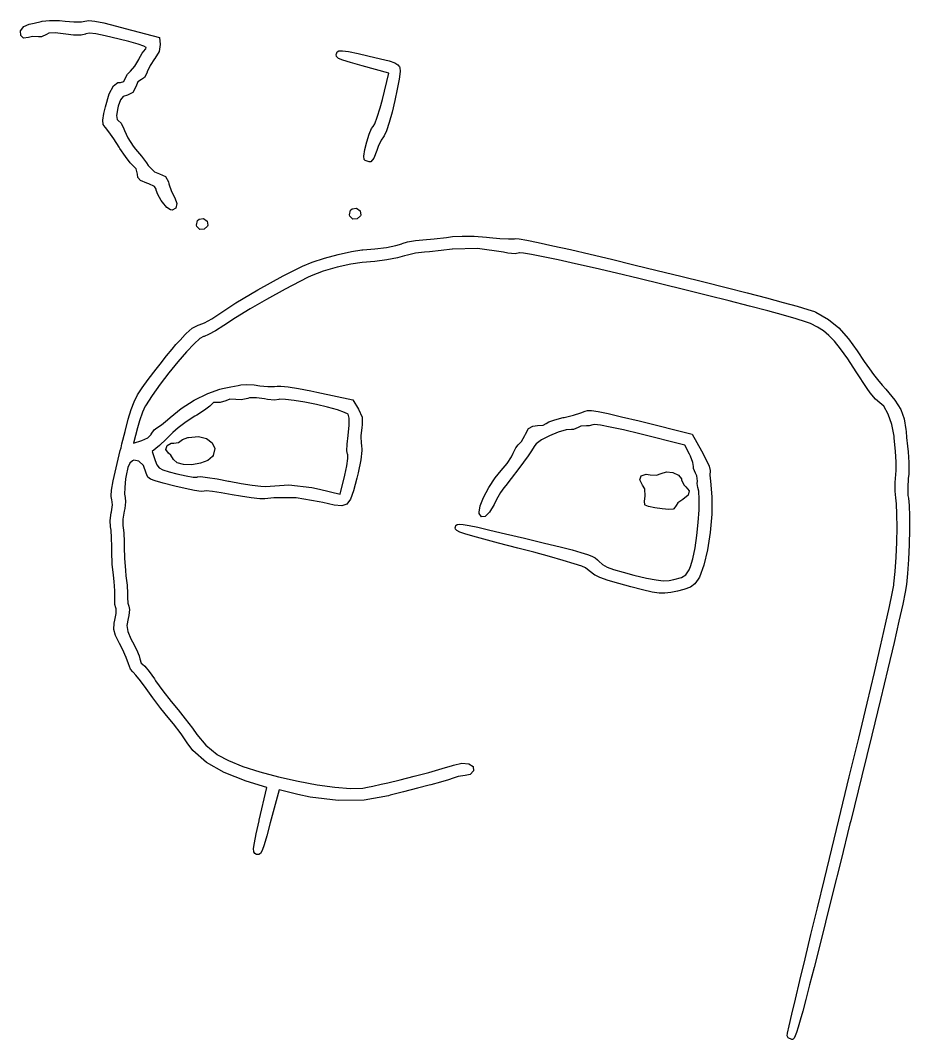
# Model space of a CAD drawing. Header units: millimetres. Extents: x 32.4 to 58, y -18 to -1.3.
# Drawn here: x 45.78 to 52.49, y -8.97 to -1.28 of the extents above; entities that cross this region are included whole.
import ezdxf

# ---------------------------------------------------------------- set-up
doc = ezdxf.new("R2010")
doc.units = ezdxf.units.MM
doc.layers.add('F.Silkscreen', color=41, linetype='CONTINUOUS', true_color=0xf2eda1)

msp = doc.modelspace()

# ---------------------------------------------------------------- linework, layer by layer
at = {"layer": 'F.Silkscreen', "linetype": 'CONTINUOUS'}
for p, q in [((45.844173, -1.308025), (45.881285, -1.299893)), ((45.881285, -1.299893), (45.933656, -1.287614)), ((45.933656, -1.287614), (45.940363, -1.285993)), ((45.940363, -1.285993), (45.997873, -1.279456)), ((45.997873, -1.279456), (46.071124, -1.28062)), ((46.071124, -1.28062), (46.113711, -1.285025)), ((46.113711, -1.285025), (46.180674, -1.290954)), ((46.180674, -1.290954), (46.238861, -1.289761)), ((46.238861, -1.289761), (46.264412, -1.285042)), ((46.264412, -1.285042), (46.29342, -1.281171)), ((46.29342, -1.281171), (46.339387, -1.285489)), ((46.339387, -1.285489), (46.407554, -1.298943)), ((46.407554, -1.298943), (46.503163, -1.322472)), ((45.776801, -1.357974), (45.802493, -1.32597)), ((45.779425, -1.392642), (45.776801, -1.357974)), ((45.802493, -1.32597), (45.844173, -1.308025)), ((45.991145, -1.376906), (45.973157, -1.387082)), ((46.03998, -1.373072), (45.991145, -1.376906)), ((46.119343, -1.382444), (46.03998, -1.373072)), ((46.178882, -1.389782), (46.119343, -1.382444)), ((46.268702, -1.383195), (46.236342, -1.390735)), ((46.271952, -1.381218), (46.268702, -1.383195)), ((46.298146, -1.376728), (46.271952, -1.381218)), ((46.345229, -1.381225), (46.298146, -1.376728)), ((46.418114, -1.395425), (46.345229, -1.381225)), ((46.503163, -1.322472), (46.567731, -1.339613)), ((46.567731, -1.339613), (46.826504, -1.409484)), ((45.801164, -1.412475), (45.779425, -1.392642)), ((45.837501, -1.407652), (45.801164, -1.412475)), ((45.867307, -1.401647), (45.837501, -1.407652)), ((45.914114, -1.403192), (45.867307, -1.401647)), ((45.936902, -1.404021), (45.914114, -1.403192)), ((45.973157, -1.387082), (45.936902, -1.404021)), ((46.236342, -1.390735), (46.178882, -1.389782)), ((46.521712, -1.420044), (46.418114, -1.395425)), ((46.595005, -1.438713), (46.521712, -1.420044)), ((46.666845, -1.458694), (46.595005, -1.438713)), ((46.709499, -1.473624), (46.666845, -1.458694)), ((46.826504, -1.409484), (46.8314, -1.461757)), ((46.671049, -1.572683), (46.697362, -1.526999)), ((46.697362, -1.526999), (46.722258, -1.496144)), ((46.727201, -1.485064), (46.709499, -1.473624)), ((46.722258, -1.496144), (46.724188, -1.49457)), ((46.724188, -1.49457), (46.727201, -1.485064)), ((46.825322, -1.513729), (46.792593, -1.56724)), ((46.8314, -1.461757), (46.825322, -1.513729)), ((48.161228, -1.538175), (48.162688, -1.531059)), ((48.163175, -1.553072), (48.161228, -1.538175)), ((48.162688, -1.531059), (48.168688, -1.51652)), ((48.168688, -1.51652), (48.18191, -1.508743)), ((48.18191, -1.508743), (48.208499, -1.508116)), ((48.208499, -1.508116), (48.254598, -1.515031)), ((48.254598, -1.515031), (48.326348, -1.529878)), ((48.326348, -1.529878), (48.399159, -1.54611)), ((46.63974, -1.624778), (46.670006, -1.574794)), ((46.670006, -1.574794), (46.671049, -1.572683)), ((46.790459, -1.569861), (46.7565, -1.619912)), ((46.792593, -1.56724), (46.790459, -1.569861)), ((48.17777, -1.566228), (48.163175, -1.553072)), ((48.210879, -1.580436), (48.17777, -1.566228)), ((48.268365, -1.59849), (48.210879, -1.580436)), ((48.356102, -1.623187), (48.268365, -1.59849)), ((48.399159, -1.54611), (48.49556, -1.568462)), ((48.49556, -1.568462), (48.561592, -1.58578)), ((48.561592, -1.58578), (48.603489, -1.600336)), ((48.603489, -1.600336), (48.62749, -1.614396)), ((48.62749, -1.614396), (48.639827, -1.630227)), ((46.566254, -1.723941), (46.586343, -1.686184)), ((46.586343, -1.686184), (46.608033, -1.662229)), ((46.608033, -1.662229), (46.63974, -1.624778)), ((46.732747, -1.673322), (46.713706, -1.710293)), ((46.734123, -1.668411), (46.732747, -1.673322)), ((46.7565, -1.619912), (46.734123, -1.668411)), ((48.558544, -1.679101), (48.356102, -1.623187)), ((48.509295, -1.876631), (48.558544, -1.679101)), ((48.643029, -1.66591), (48.635777, -1.723867)), ((48.639827, -1.630227), (48.641643, -1.634288)), ((48.641643, -1.634288), (48.643029, -1.66591)), ((46.47901, -1.774414), (46.512844, -1.7492)), ((46.512844, -1.7492), (46.531702, -1.749514)), ((46.531702, -1.749514), (46.55773, -1.740225)), ((46.55773, -1.740225), (46.566254, -1.723941)), ((46.664686, -1.744172), (46.64819, -1.781028)), ((46.691109, -1.724601), (46.664686, -1.744172)), ((46.713706, -1.710293), (46.691109, -1.724601)), ((48.635777, -1.723867), (48.621894, -1.79971)), ((46.418478, -1.930919), (46.447798, -1.834598)), ((46.447798, -1.834598), (46.47901, -1.774414)), ((46.584618, -1.843144), (46.552301, -1.853944)), ((46.625666, -1.824982), (46.584618, -1.843144)), ((46.64819, -1.781028), (46.625666, -1.824982)), ((48.621894, -1.79971), (48.603385, -1.884995)), ((46.531995, -1.878267), (46.515765, -1.926762)), ((46.552301, -1.853944), (46.531995, -1.878267)), ((48.492796, -1.939158), (48.509295, -1.876631)), ((48.603385, -1.884995), (48.582258, -1.971271)), ((46.398434, -2.033489), (46.40637, -1.982481)), ((46.40637, -1.982481), (46.418478, -1.930919)), ((46.512354, -1.94012), (46.501594, -1.99832)), ((46.501594, -1.99832), (46.50649, -2.027975)), ((46.515765, -1.926762), (46.512354, -1.94012)), ((48.470962, -2.011159), (48.492796, -1.939158)), ((48.582258, -1.971271), (48.56052, -2.050093)), ((46.401784, -2.064579), (46.398434, -2.033489)), ((46.416291, -2.084986), (46.401784, -2.064579)), ((46.50649, -2.027975), (46.515878, -2.03408)), ((46.515878, -2.03408), (46.537114, -2.054611)), ((46.537114, -2.054611), (46.55785, -2.097534)), ((48.439145, -2.080838), (48.452275, -2.060723)), ((48.452275, -2.060723), (48.470962, -2.011159)), ((48.56052, -2.050093), (48.540178, -2.113014)), ((46.418801, -2.087422), (46.416291, -2.084986)), ((46.444838, -2.119722), (46.418801, -2.087422)), ((46.481715, -2.172491), (46.444838, -2.119722)), ((46.55785, -2.097534), (46.56189, -2.109896)), ((46.56189, -2.109896), (46.587363, -2.16639)), ((48.391974, -2.194951), (48.409529, -2.138402)), ((48.409529, -2.138402), (48.426911, -2.096289)), ((48.426911, -2.096289), (48.439145, -2.080838)), ((48.52324, -2.151586), (48.517003, -2.158914)), ((48.540178, -2.113014), (48.52324, -2.151586)), ((46.522301, -2.2356), (46.481715, -2.172491)), ((46.587363, -2.16639), (46.627608, -2.228015)), ((46.627608, -2.228015), (46.646619, -2.251235)), ((48.377531, -2.253877), (48.391974, -2.194951)), ((48.478179, -2.230376), (48.467545, -2.260852)), ((48.499321, -2.183164), (48.478179, -2.230376)), ((48.517003, -2.158914), (48.499321, -2.183164)), ((46.528693, -2.245844), (46.522301, -2.2356)), ((46.56958, -2.30676), (46.528693, -2.245844)), ((46.606328, -2.354579), (46.56958, -2.30676)), ((46.646619, -2.251235), (46.690999, -2.304386)), ((46.690999, -2.304386), (46.72915, -2.355748)), ((48.369486, -2.303119), (48.377531, -2.253877)), ((48.371123, -2.330615), (48.369486, -2.303119)), ((48.467545, -2.260852), (48.44441, -2.3197)), ((46.631652, -2.379702), (46.606328, -2.354579)), ((46.650272, -2.399723), (46.631652, -2.379702)), ((46.72915, -2.355748), (46.740863, -2.373879)), ((46.740863, -2.373879), (46.788332, -2.421748)), ((48.378399, -2.337813), (48.371123, -2.330615)), ((48.410026, -2.348155), (48.378399, -2.337813)), ((48.421549, -2.345867), (48.410026, -2.348155)), ((48.44441, -2.3197), (48.421549, -2.345867)), ((46.660275, -2.441249), (46.650272, -2.399723)), ((46.662304, -2.466562), (46.660275, -2.441249)), ((46.788332, -2.421748), (46.827328, -2.438712)), ((46.827328, -2.438712), (46.871169, -2.458672)), ((46.871169, -2.458672), (46.894002, -2.498432)), ((46.682933, -2.487731), (46.662304, -2.466562)), ((46.731577, -2.507307), (46.682933, -2.487731)), ((46.747589, -2.513004), (46.731577, -2.507307)), ((46.788922, -2.534416), (46.747589, -2.513004)), ((46.801642, -2.554153), (46.788922, -2.534416)), ((46.894002, -2.498432), (46.898045, -2.513489)), ((46.898045, -2.513489), (46.91779, -2.5719)), ((46.801488, -2.560404), (46.801642, -2.554153)), ((46.813631, -2.594737), (46.801488, -2.560404)), ((46.840029, -2.639554), (46.813631, -2.594737)), ((46.91779, -2.5719), (46.941895, -2.619516)), ((46.849591, -2.652688), (46.840029, -2.639554)), ((46.88341, -2.690814), (46.849591, -2.652688)), ((46.909793, -2.709317), (46.88341, -2.690814)), ((46.941895, -2.619516), (46.957158, -2.662296)), ((46.957158, -2.662296), (46.949235, -2.696452)), ((46.922127, -2.7108), (46.909793, -2.709317)), ((46.949235, -2.696452), (46.922127, -2.7108)), ((48.260547, -2.748098), (48.269163, -2.712661)), ((48.262925, -2.757693), (48.260547, -2.748098)), ((48.285908, -2.779196), (48.262925, -2.757693)), ((48.269163, -2.712661), (48.280661, -2.701053)), ((48.280661, -2.701053), (48.314379, -2.697115)), ((48.314379, -2.697115), (48.341043, -2.716764)), ((48.34458, -2.754216), (48.31869, -2.778445)), ((48.341043, -2.716764), (48.346729, -2.748418)), ((48.346729, -2.748418), (48.34458, -2.754216)), ((47.106371, -2.825777), (47.114985, -2.79034)), ((47.108747, -2.835371), (47.106371, -2.825777)), ((47.13173, -2.856873), (47.108747, -2.835371)), ((47.114985, -2.79034), (47.126483, -2.778731)), ((47.126483, -2.778731), (47.160201, -2.774794)), ((47.160201, -2.774794), (47.186864, -2.794444)), ((47.190403, -2.831896), (47.164513, -2.856122)), ((47.186864, -2.794444), (47.192551, -2.826096)), ((47.192551, -2.826096), (47.190403, -2.831896)), ((48.31869, -2.778445), (48.285908, -2.779196)), ((47.164513, -2.856122), (47.13173, -2.856873)), ((48.900474, -2.927926), (48.993523, -2.917778)), ((48.993523, -2.917778), (49.039777, -2.911869)), ((49.039777, -2.911869), (49.111047, -2.907183)), ((49.111047, -2.907183), (49.202084, -2.908306)), ((49.202084, -2.908306), (49.295836, -2.914904)), ((49.295836, -2.914904), (49.317312, -2.917323)), ((49.317312, -2.917323), (49.395746, -2.925328)), ((48.453056, -3.004309), (48.539915, -2.992879)), ((48.539915, -2.992879), (48.611185, -2.979495)), ((48.611185, -2.979495), (48.656653, -2.965788)), ((48.656653, -2.965788), (48.660029, -2.964127)), ((48.660029, -2.964127), (48.698192, -2.952113)), ((48.698192, -2.952113), (48.758923, -2.941398)), ((48.758923, -2.941398), (48.813752, -2.935608)), ((48.813752, -2.935608), (48.900474, -2.927926)), ((49.395746, -2.925328), (49.46249, -2.929198)), ((49.46249, -2.929198), (49.507146, -2.928449)), ((49.507146, -2.928449), (49.516959, -2.92659)), ((49.516959, -2.92659), (49.542457, -2.928236)), ((49.542457, -2.928236), (49.600229, -2.938328)), ((49.600229, -2.938328), (49.686423, -2.95592)), ((49.686423, -2.95592), (49.797185, -2.980068)), ((49.797185, -2.980068), (49.928667, -3.009825)), ((47.978825, -3.103859), (48.073244, -3.073291)), ((48.073244, -3.073291), (48.176722, -3.045391)), ((48.176722, -3.045391), (48.275285, -3.023896)), ((48.275285, -3.023896), (48.354954, -3.012545)), ((48.354954, -3.012545), (48.360818, -3.012142)), ((48.360818, -3.012142), (48.453056, -3.004309)), ((48.623293, -3.072374), (48.544412, -3.086841)), ((48.6765, -3.057456), (48.623293, -3.072374)), ((48.698165, -3.050436), (48.6765, -3.057456)), ((48.759629, -3.037412), (48.698165, -3.050436)), ((48.827826, -3.029095), (48.759629, -3.037412)), ((48.86632, -3.025935), (48.827826, -3.029095)), ((48.952842, -3.017275), (48.86632, -3.025935)), ((49.035184, -3.007434), (48.952842, -3.017275)), ((49.037753, -3.007095), (49.035184, -3.007434)), ((49.227337, -3.000826), (49.037753, -3.007095)), ((49.424809, -3.030039), (49.227337, -3.000826)), ((49.457052, -3.036226), (49.424809, -3.030039)), ((49.511153, -3.040374), (49.457052, -3.036226)), ((49.544851, -3.034522), (49.511153, -3.040374)), ((49.546097, -3.03406), (49.544851, -3.034522)), ((49.574838, -3.035773), (49.546097, -3.03406)), ((49.635282, -3.045816), (49.574838, -3.035773)), ((49.723546, -3.063243), (49.635282, -3.045816)), ((49.83574, -3.087112), (49.723546, -3.063243)), ((49.928667, -3.009825), (50.077015, -3.04425)), ((50.077015, -3.04425), (50.238379, -3.082394)), ((47.761412, -3.208483), (47.907444, -3.133359)), ((47.907444, -3.133359), (47.978825, -3.103859)), ((48.167449, -3.14232), (48.06259, -3.173248)), ((48.270705, -3.11883), (48.167449, -3.14232)), ((48.356357, -3.107181), (48.270705, -3.11883)), ((48.451482, -3.099049), (48.356357, -3.107181)), ((48.544412, -3.086841), (48.451482, -3.099049)), ((49.967974, -3.116478), (49.83574, -3.087112)), ((50.116363, -3.150392), (49.967974, -3.116478)), ((50.27702, -3.187912), (50.116363, -3.150392)), ((50.238379, -3.082394), (50.408907, -3.123315)), ((50.408907, -3.123315), (50.584746, -3.166067)), ((47.569844, -3.313295), (47.761412, -3.208483)), ((47.943354, -3.22077), (47.775214, -3.308594)), ((47.972129, -3.207212), (47.943354, -3.22077)), ((48.06259, -3.173248), (47.972129, -3.207212)), ((50.446055, -3.228094), (50.27702, -3.187912)), ((50.61958, -3.269993), (50.446055, -3.228094)), ((50.584746, -3.166067), (50.762044, -3.209705)), ((50.762044, -3.209705), (50.936951, -3.253286)), ((50.79371, -3.312664), (50.61958, -3.269993)), ((50.936951, -3.253286), (51.105615, -3.295863)), ((51.105615, -3.295863), (51.264184, -3.336492)), ((47.403411, -3.412263), (47.569844, -3.313295)), ((47.775214, -3.308594), (47.633742, -3.385671)), ((50.964556, -3.355162), (50.79371, -3.312664)), ((51.128229, -3.396542), (50.964556, -3.355162)), ((51.264184, -3.336492), (51.408806, -3.37423)), ((51.408806, -3.37423), (51.53563, -3.408129)), ((47.267255, -3.502425), (47.403411, -3.412263)), ((47.511446, -3.456306), (47.400837, -3.524801)), ((47.633742, -3.385671), (47.511446, -3.456306)), ((51.280843, -3.435861), (51.128229, -3.396542)), ((51.418511, -3.472171), (51.280843, -3.435861)), ((51.53563, -3.408129), (51.640804, -3.437245)), ((51.640804, -3.437245), (51.720477, -3.460636)), ((51.720477, -3.460636), (51.770796, -3.477355)), ((47.167271, -3.562179), (47.223201, -3.531391)), ((47.223201, -3.531391), (47.267255, -3.502425)), ((47.400837, -3.524801), (47.312316, -3.583262)), ((51.537343, -3.50453), (51.418511, -3.472171)), ((51.633452, -3.531992), (51.537343, -3.50453)), ((51.702951, -3.553612), (51.633452, -3.531992)), ((51.770796, -3.477355), (51.78265, -3.482356)), ((51.78265, -3.482356), (51.876563, -3.536338)), ((51.876563, -3.536338), (51.955707, -3.600391)), ((47.028763, -3.641963), (47.073603, -3.603462)), ((47.073603, -3.603462), (47.119066, -3.579561)), ((47.119066, -3.579561), (47.126757, -3.5776)), ((47.126757, -3.5776), (47.167271, -3.562179)), ((47.312316, -3.583262), (47.2509, -3.622355)), ((51.741953, -3.568446), (51.702951, -3.553612)), ((51.793205, -3.595162), (51.741953, -3.568446)), ((51.838981, -3.62365), (51.793205, -3.595162)), ((51.955707, -3.600391), (52.029564, -3.683391)), ((46.955428, -3.720867), (46.982254, -3.692314)), ((46.982254, -3.692314), (47.020211, -3.651276)), ((47.020211, -3.651276), (47.028763, -3.641963)), ((47.132726, -3.681275), (47.088145, -3.721834)), ((47.160382, -3.665806), (47.132726, -3.681275)), ((47.163286, -3.665409), (47.160382, -3.665806)), ((47.197813, -3.651589), (47.163286, -3.665409)), ((47.2509, -3.622355), (47.197813, -3.651589)), ((51.880874, -3.65724), (51.838981, -3.62365)), ((51.922773, -3.700394), (51.880874, -3.65724)), ((52.029564, -3.683391), (52.094528, -3.77436)), ((46.881012, -3.811805), (46.9223, -3.760257)), ((46.9223, -3.760257), (46.950053, -3.72684)), ((46.950053, -3.72684), (46.955428, -3.720867)), ((47.088145, -3.721834), (47.031201, -3.782054)), ((51.96856, -3.757572), (51.922773, -3.700394)), ((52.022119, -3.833238), (51.96856, -3.757572)), ((46.832969, -3.873058), (46.881012, -3.811805)), ((47.031201, -3.782054), (46.966458, -3.856507)), ((52.087335, -3.931852), (52.022119, -3.833238)), ((52.094528, -3.77436), (52.147493, -3.853555)), ((46.741394, -3.991131), (46.801873, -3.913024)), ((46.801873, -3.913024), (46.832969, -3.873058)), ((46.966458, -3.856507), (46.898481, -3.939762)), ((52.147493, -3.853555), (52.186378, -3.910293)), ((52.186378, -3.910293), (52.217675, -3.953264)), ((46.695711, -4.053156), (46.741394, -3.991131)), ((46.898481, -3.939762), (46.831831, -4.026391)), ((52.168095, -4.057875), (52.087335, -3.931852)), ((52.217675, -3.953264), (52.247875, -3.991154)), ((52.247875, -3.991154), (52.283467, -4.032654)), ((46.661326, -4.106546), (46.695711, -4.053156)), ((46.831831, -4.026391), (46.771074, -4.110965)), ((47.190906, -4.094432), (47.283308, -4.062068)), ((47.283308, -4.062068), (47.301831, -4.058044)), ((47.301831, -4.058044), (47.366095, -4.045791)), ((47.366095, -4.045791), (47.420145, -4.034886)), ((47.420145, -4.034886), (47.440924, -4.030332)), ((47.440924, -4.030332), (47.480396, -4.027938)), ((47.480396, -4.027938), (47.540589, -4.031508)), ((47.540589, -4.031508), (47.583583, -4.036735)), ((47.583583, -4.036735), (47.645922, -4.043243)), ((47.645922, -4.043243), (47.695475, -4.043597)), ((47.695475, -4.043597), (47.714824, -4.040061)), ((47.714824, -4.040061), (47.741788, -4.039516)), ((47.741788, -4.039516), (47.798009, -4.04614)), ((47.798009, -4.04614), (47.876345, -4.05884)), ((47.876345, -4.05884), (47.969654, -4.076525)), ((47.969654, -4.076525), (48.014696, -4.085833)), ((52.191085, -4.090951), (52.168095, -4.057875)), ((52.283467, -4.032654), (52.309807, -4.062558)), ((52.309807, -4.062558), (52.378248, -4.145689)), ((46.634744, -4.158749), (46.661326, -4.106546)), ((46.771074, -4.110965), (46.720771, -4.188055)), ((46.989859, -4.208902), (47.088871, -4.145714)), ((47.088871, -4.145714), (47.190906, -4.094432)), ((47.326965, -4.150099), (47.285415, -4.164427)), ((47.356799, -4.138952), (47.326965, -4.150099)), ((47.404004, -4.139843), (47.356799, -4.138952)), ((47.442358, -4.142987), (47.404004, -4.139843)), ((47.493508, -4.133308), (47.442358, -4.142987)), ((47.506833, -4.129472), (47.493508, -4.133308)), ((47.558561, -4.127293), (47.506833, -4.129472)), ((47.618746, -4.136294), (47.558561, -4.127293)), ((47.643115, -4.141511), (47.618746, -4.136294)), ((47.695108, -4.146859), (47.643115, -4.141511)), ((47.727383, -4.141974), (47.695108, -4.146859)), ((47.735829, -4.13957), (47.727383, -4.141974)), ((47.777799, -4.140187), (47.735829, -4.13957)), ((47.843444, -4.148343), (47.777799, -4.140187)), ((47.924123, -4.162202), (47.843444, -4.148343)), ((48.014696, -4.085833), (48.287721, -4.143718)), ((48.287721, -4.143718), (48.329399, -4.213081)), ((52.231802, -4.138789), (52.191085, -4.090951)), ((52.265911, -4.166993), (52.231802, -4.138789)), ((52.378248, -4.145689), (52.422824, -4.216634)), ((46.591003, -4.28938), (46.612468, -4.21721)), ((46.612468, -4.21721), (46.634744, -4.158749)), ((46.719128, -4.190761), (46.698171, -4.236178)), ((46.720771, -4.188055), (46.719128, -4.190761)), ((46.906529, -4.276985), (46.989859, -4.208902)), ((47.166752, -4.220849), (47.109423, -4.258214)), ((47.208032, -4.190412), (47.166752, -4.220849)), ((47.225136, -4.17279), (47.208032, -4.190412)), ((47.233449, -4.164155), (47.225136, -4.17279)), ((47.263649, -4.163163), (47.233449, -4.164155)), ((47.285415, -4.164427), (47.263649, -4.163163)), ((48.011192, -4.179934), (47.924123, -4.162202)), ((48.096008, -4.199704), (48.011192, -4.179934)), ((48.169925, -4.219679), (48.096008, -4.199704)), ((48.224302, -4.238026), (48.169925, -4.219679)), ((48.329399, -4.213081), (48.356688, -4.273632)), ((50.007917, -4.242291), (50.040169, -4.228478)), ((50.040169, -4.228478), (50.040862, -4.227988)), ((50.040862, -4.227988), (50.057428, -4.223027)), ((50.057428, -4.223027), (50.088971, -4.224029)), ((50.088971, -4.224029), (50.139642, -4.231766)), ((52.294072, -4.192417), (52.265911, -4.166993)), ((52.327723, -4.250686), (52.294072, -4.192417)), ((52.422824, -4.216634), (52.448845, -4.286485)), ((46.566855, -4.382703), (46.591003, -4.28938)), ((46.675363, -4.301738), (46.660358, -4.355111)), ((46.698171, -4.236178), (46.675363, -4.301738)), ((46.84238, -4.331737), (46.888457, -4.29367)), ((46.888457, -4.29367), (46.906529, -4.276985)), ((47.094931, -4.267102), (47.027603, -4.310788)), ((47.109423, -4.258214), (47.094931, -4.267102)), ((48.250493, -4.252912), (48.224302, -4.238026)), ((48.258001, -4.281209), (48.250493, -4.252912)), ((48.258752, -4.337431), (48.258001, -4.281209)), ((48.356688, -4.273632), (48.358232, -4.331001)), ((49.765195, -4.309485), (49.811253, -4.293973)), ((49.811253, -4.293973), (49.874907, -4.277805)), ((49.874907, -4.277805), (49.882232, -4.276196)), ((49.882232, -4.276196), (49.95134, -4.259392)), ((49.95134, -4.259392), (50.007917, -4.242291)), ((50.139642, -4.231766), (50.213588, -4.247016)), ((50.213588, -4.247016), (50.314959, -4.270546)), ((50.314959, -4.270546), (50.447904, -4.303129)), ((50.447904, -4.303129), (50.457836, -4.305604)), ((50.457836, -4.305604), (50.848041, -4.402893)), ((52.355041, -4.328917), (52.327723, -4.250686)), ((52.448845, -4.286485), (52.461619, -4.366334)), ((46.543623, -4.476097), (46.566855, -4.382703)), ((46.660358, -4.355111), (46.631855, -4.469432)), ((46.764011, -4.402244), (46.7859, -4.369826)), ((46.7859, -4.369826), (46.807271, -4.354949)), ((46.807271, -4.354949), (46.84238, -4.331737)), ((46.967494, -4.354776), (46.926657, -4.390194)), ((47.027603, -4.310788), (46.967494, -4.354776)), ((48.251548, -4.40935), (48.258752, -4.337431)), ((48.35391, -4.351771), (48.346006, -4.415248)), ((48.358232, -4.331001), (48.35391, -4.351771)), ((49.589237, -4.403759), (49.61363, -4.359611)), ((49.61363, -4.359611), (49.644513, -4.341321)), ((49.644513, -4.341321), (49.679646, -4.338218)), ((49.679646, -4.338218), (49.723045, -4.333461)), ((49.723045, -4.333461), (49.745678, -4.322618)), ((49.745678, -4.322618), (49.746269, -4.321187)), ((49.746269, -4.321187), (49.765195, -4.309485)), ((49.896448, -4.3706), (49.837657, -4.388192)), ((49.936165, -4.367878), (49.896448, -4.3706)), ((49.953011, -4.367617), (49.936165, -4.367878)), ((49.988605, -4.352102), (49.953011, -4.367617)), ((50.008555, -4.342148), (49.988605, -4.352102)), ((50.050851, -4.338769), (50.008555, -4.342148)), ((50.069914, -4.340799), (50.050851, -4.338769)), ((50.099488, -4.331663), (50.069914, -4.340799)), ((50.110734, -4.329848), (50.099488, -4.331663)), ((50.155433, -4.334897), (50.110734, -4.329848)), ((50.230019, -4.348893), (50.155433, -4.334897)), ((50.330817, -4.371119), (50.230019, -4.348893)), ((50.454153, -4.400856), (50.330817, -4.371119)), ((52.371915, -4.41739), (52.355041, -4.328917)), ((52.461619, -4.366334), (52.462905, -4.382375)), ((52.462905, -4.382375), (52.467105, -4.428958)), ((46.631855, -4.469432), (46.694181, -4.450885)), ((46.694181, -4.450885), (46.738315, -4.430372)), ((46.738315, -4.430372), (46.763104, -4.404977)), ((46.763104, -4.404977), (46.764011, -4.402244)), ((46.876559, -4.441312), (46.825821, -4.487841)), ((46.92412, -4.392897), (46.876559, -4.441312)), ((46.926657, -4.390194), (46.92412, -4.392897)), ((46.969428, -4.466544), (46.981089, -4.457316)), ((46.981089, -4.457316), (47.000211, -4.442259)), ((47.000211, -4.442259), (47.04125, -4.427669)), ((47.04125, -4.427669), (47.045489, -4.426626)), ((47.045489, -4.426626), (47.120293, -4.420157)), ((47.120293, -4.420157), (47.182222, -4.435247)), ((47.182222, -4.435247), (47.225394, -4.467227)), ((48.243828, -4.478049), (48.251135, -4.412184)), ((48.251135, -4.412184), (48.251548, -4.40935)), ((48.346006, -4.415248), (48.349999, -4.475847)), ((49.535352, -4.484344), (49.559562, -4.457672)), ((49.559562, -4.457672), (49.58539, -4.412341)), ((49.58539, -4.412341), (49.589237, -4.403759)), ((49.712029, -4.446579), (49.669776, -4.47666)), ((49.772086, -4.415305), (49.712029, -4.446579)), ((49.837657, -4.388192), (49.772086, -4.415305)), ((50.793111, -4.485368), (50.454153, -4.400856)), ((50.848041, -4.402893), (50.9191, -4.529008)), ((52.37351, -4.431527), (52.371915, -4.41739)), ((52.383925, -4.534008), (52.37351, -4.431527)), ((52.467105, -4.428958), (52.474009, -4.494313)), ((46.499549, -4.657007), (46.530945, -4.527076)), ((46.530945, -4.527076), (46.536525, -4.504629)), ((46.536525, -4.504629), (46.543623, -4.476097)), ((46.825821, -4.487841), (46.772643, -4.533197)), ((46.772643, -4.533197), (46.794872, -4.600257)), ((46.875907, -4.517206), (46.885031, -4.487736)), ((46.895066, -4.545916), (46.875907, -4.517206)), ((46.885031, -4.487736), (46.915869, -4.470101)), ((46.915869, -4.470101), (46.935003, -4.469374)), ((46.935003, -4.469374), (46.969428, -4.466544)), ((47.225394, -4.467227), (47.243924, -4.511424)), ((47.243924, -4.511424), (47.231921, -4.563168)), ((48.242326, -4.528667), (48.243828, -4.478049)), ((48.246967, -4.553281), (48.242326, -4.528667)), ((48.354288, -4.526863), (48.346103, -4.596998)), ((48.349999, -4.475847), (48.350861, -4.47971)), ((48.350861, -4.47971), (48.354288, -4.526863)), ((49.497513, -4.54606), (49.516304, -4.504561)), ((49.516304, -4.504561), (49.535352, -4.484344)), ((49.630422, -4.53474), (49.609567, -4.565342)), ((49.659939, -4.488228), (49.630422, -4.53474)), ((49.669776, -4.47666), (49.659939, -4.488228)), ((50.828405, -4.553848), (50.793111, -4.485368)), ((50.9191, -4.529008), (50.952258, -4.591987)), ((52.388917, -4.611903), (52.383925, -4.534008)), ((52.474009, -4.494313), (52.478638, -4.534719)), ((52.478638, -4.534719), (52.48379, -4.616751)), ((46.62351, -4.603038), (46.602951, -4.620429)), ((46.632255, -4.599762), (46.62351, -4.603038)), ((46.671933, -4.605585), (46.632255, -4.599762)), ((46.706123, -4.640203), (46.671933, -4.605585)), ((46.794872, -4.600257), (46.807512, -4.634198)), ((46.911545, -4.560188), (46.895066, -4.545916)), ((46.933559, -4.593923), (46.911545, -4.560188)), ((46.933674, -4.594288), (46.933559, -4.593923)), ((46.959565, -4.619984), (46.933674, -4.594288)), ((47.191526, -4.601598), (47.135986, -4.622673)), ((47.227341, -4.570954), (47.191526, -4.601598)), ((47.231921, -4.563168), (47.227341, -4.570954)), ((48.240669, -4.642636), (48.248753, -4.587514)), ((48.248481, -4.556225), (48.246967, -4.553281)), ((48.248753, -4.587514), (48.248481, -4.556225)), ((48.346103, -4.596998), (48.325608, -4.695229)), ((49.451683, -4.623444), (49.484964, -4.573792)), ((49.484964, -4.573792), (49.497513, -4.54606)), ((49.609567, -4.565342), (49.539733, -4.661471)), ((50.835672, -4.568709), (50.828405, -4.553848)), ((50.853591, -4.615324), (50.835672, -4.568709)), ((50.857945, -4.645412), (50.853591, -4.615324)), ((50.952258, -4.591987), (50.97547, -4.644112)), ((52.38891, -4.676189), (52.388917, -4.611903)), ((46.477828, -4.754929), (46.499549, -4.657007)), ((46.587991, -4.654917), (46.575262, -4.715312)), ((46.602951, -4.620429), (46.587991, -4.654917)), ((46.727263, -4.696774), (46.706123, -4.640203)), ((46.807512, -4.634198), (46.823661, -4.656522)), ((46.823661, -4.656522), (46.852002, -4.67264)), ((46.852002, -4.67264), (46.901215, -4.68797)), ((46.901215, -4.68797), (46.959123, -4.702727)), ((47.00915, -4.632714), (46.959565, -4.619984)), ((47.071575, -4.633327), (47.00915, -4.632714)), ((47.135986, -4.622673), (47.071575, -4.633327)), ((48.22554, -4.711871), (48.240669, -4.642636)), ((49.361268, -4.73278), (49.407513, -4.676368)), ((49.407513, -4.676368), (49.451683, -4.623444)), ((49.539733, -4.661471), (49.482565, -4.738049)), ((50.613466, -4.700238), (50.653693, -4.687522)), ((50.653693, -4.687522), (50.702236, -4.69267)), ((50.702236, -4.69267), (50.745013, -4.711463)), ((50.85821, -4.662239), (50.857945, -4.645412)), ((50.873731, -4.69781), (50.85821, -4.662239)), ((50.97547, -4.644112), (50.98453, -4.67573)), ((50.984296, -4.678651), (50.982721, -4.71316)), ((50.98453, -4.67573), (50.984296, -4.678651)), ((52.384332, -4.737849), (52.38891, -4.676189)), ((52.48379, -4.616751), (52.482605, -4.704022)), ((46.465158, -4.824183), (46.477828, -4.754929)), ((46.571512, -4.738879), (46.564085, -4.804274)), ((46.575262, -4.715312), (46.571512, -4.738879)), ((46.730215, -4.709969), (46.727263, -4.696774)), ((46.738983, -4.72715), (46.730215, -4.709969)), ((46.758235, -4.741311), (46.738983, -4.72715)), ((46.794426, -4.755382), (46.758235, -4.741311)), ((46.85401, -4.772298), (46.794426, -4.755382)), ((46.959123, -4.702727), (47.027735, -4.717855)), ((47.027735, -4.717855), (47.08199, -4.726139)), ((47.08199, -4.726139), (47.112192, -4.726194)), ((47.112192, -4.726194), (47.114716, -4.724901)), ((47.114716, -4.724901), (47.137206, -4.723385)), ((47.137206, -4.723385), (47.188617, -4.728921)), ((47.188617, -4.728921), (47.261429, -4.740464)), ((47.261429, -4.740464), (47.348123, -4.756974)), ((47.348123, -4.756974), (47.352845, -4.757944)), ((47.352845, -4.757944), (47.444469, -4.775387)), ((48.189686, -4.855668), (48.22554, -4.711871)), ((48.315991, -4.734808), (48.291357, -4.830215)), ((48.325608, -4.695229), (48.315991, -4.734808)), ((49.312677, -4.80582), (49.361268, -4.73278)), ((49.482565, -4.738049), (49.441366, -4.790699)), ((50.452977, -4.747138), (50.464213, -4.717384)), ((50.473201, -4.786434), (50.452977, -4.747138)), ((50.464213, -4.717384), (50.501068, -4.704954)), ((50.501068, -4.704954), (50.531474, -4.708646)), ((50.531474, -4.708646), (50.579802, -4.711311)), ((50.579802, -4.711311), (50.613466, -4.700238)), ((50.745013, -4.711463), (50.767935, -4.739677)), ((50.767935, -4.739677), (50.768917, -4.746835)), ((50.768917, -4.746835), (50.78424, -4.786028)), ((50.883805, -4.717621), (50.873731, -4.69781)), ((50.887549, -4.758107), (50.883805, -4.717621)), ((50.885118, -4.774729), (50.887549, -4.758107)), ((50.982721, -4.71316), (50.987003, -4.758459)), ((50.987003, -4.758459), (50.997205, -4.875818)), ((52.380845, -4.833187), (52.381926, -4.767588)), ((52.381926, -4.767588), (52.384332, -4.737849)), ((52.479982, -4.737011), (52.475736, -4.804323)), ((52.482605, -4.704022), (52.479982, -4.737011)), ((46.460914, -4.868109), (46.465158, -4.824183)), ((46.564085, -4.804274), (46.56278, -4.856293)), ((46.943436, -4.794986), (46.85401, -4.772298)), ((47.020009, -4.812939), (46.943436, -4.794986)), ((47.091317, -4.82721), (47.020009, -4.812939)), ((47.142048, -4.834552), (47.091317, -4.82721)), ((47.164463, -4.833611), (47.142048, -4.834552)), ((47.179959, -4.831479), (47.164463, -4.833611)), ((47.225916, -4.835091), (47.179959, -4.831479)), ((47.293803, -4.844788), (47.225916, -4.835091)), ((47.375507, -4.859574), (47.293803, -4.844788)), ((47.444469, -4.775387), (47.526952, -4.788469)), ((47.526952, -4.788469), (47.591138, -4.795906)), ((47.591138, -4.795906), (47.627421, -4.796484)), ((47.627421, -4.796484), (47.802606, -4.784441)), ((47.802606, -4.784441), (47.978149, -4.804295)), ((47.978149, -4.804295), (48.034641, -4.817011)), ((48.034641, -4.817011), (48.189686, -4.855668)), ((48.291357, -4.830215), (48.268961, -4.89389)), ((49.272709, -4.87965), (49.312677, -4.80582)), ((49.402254, -4.842456), (49.371471, -4.896355)), ((49.426419, -4.808189), (49.402254, -4.842456)), ((49.441366, -4.790699), (49.426419, -4.808189)), ((50.490771, -4.815464), (50.473201, -4.786434)), ((50.493827, -4.871507), (50.490771, -4.815464)), ((50.78424, -4.786028), (50.801626, -4.801275)), ((50.801626, -4.801275), (50.826191, -4.829106)), ((50.826191, -4.829106), (50.817099, -4.862483)), ((50.890009, -4.80604), (50.885118, -4.774729)), ((50.897692, -4.831891), (50.890009, -4.80604)), ((50.902159, -4.892018), (50.897692, -4.831891)), ((52.385418, -4.882375), (52.380845, -4.833187)), ((52.475736, -4.804323), (52.477176, -4.86442)), ((46.464473, -4.890047), (46.460914, -4.868109)), ((46.466825, -4.895078), (46.464473, -4.890047)), ((46.471266, -4.93559), (46.466825, -4.895078)), ((46.56278, -4.856293), (46.567164, -4.881569)), ((46.571497, -4.912813), (46.56576, -4.963517)), ((46.567164, -4.881569), (46.571497, -4.912813)), ((47.438002, -4.871114), (47.375507, -4.859574)), ((47.519258, -4.883627), (47.438002, -4.871114)), ((47.584312, -4.890765), (47.519258, -4.883627)), ((47.62303, -4.891233), (47.584312, -4.890765)), ((47.68896, -4.883322), (47.62303, -4.891233)), ((47.858057, -4.882696), (47.68896, -4.883322)), ((48.031364, -4.912365), (47.858057, -4.882696)), ((48.060233, -4.919552), (48.031364, -4.912365)), ((48.144436, -4.938666), (48.060233, -4.919552)), ((48.268961, -4.89389), (48.241724, -4.930249)), ((49.246565, -4.944542), (49.272709, -4.87965)), ((49.371471, -4.896355), (49.352451, -4.934004)), ((50.488218, -4.908243), (50.493827, -4.871507)), ((50.491495, -4.937098), (50.488218, -4.908243)), ((50.741209, -4.920565), (50.726344, -4.941802)), ((50.77654, -4.894769), (50.741209, -4.920565)), ((50.817099, -4.862483), (50.77654, -4.894769)), ((50.900808, -4.973643), (50.902159, -4.892018)), ((50.997205, -4.875818), (50.996067, -5.00756)), ((52.391043, -4.928019), (52.385418, -4.882375)), ((52.477176, -4.86442), (52.480246, -4.886783)), ((52.480246, -4.886783), (52.4865, -4.939868)), ((46.454691, -5.054607), (46.462172, -4.996231)), ((46.462172, -4.996231), (46.464015, -4.988312)), ((46.464015, -4.988312), (46.471266, -4.93559)), ((46.56133, -4.983721), (46.551342, -5.043608)), ((46.56576, -4.963517), (46.56133, -4.983721)), ((48.202575, -4.943702), (48.144436, -4.938666)), ((48.241724, -4.930249), (48.202575, -4.943702)), ((49.239447, -4.990769), (49.246565, -4.944542)), ((49.241112, -5.000595), (49.239447, -4.990769)), ((49.318119, -4.991537), (49.284904, -5.02343)), ((49.352451, -4.934004), (49.318119, -4.991537)), ((50.492388, -4.93819), (50.491495, -4.937098)), ((50.517778, -4.9485), (50.492388, -4.93819)), ((50.565294, -4.958887), (50.517778, -4.9485)), ((50.621367, -4.967275), (50.565294, -4.958887)), ((50.672439, -4.97159), (50.621367, -4.967275)), ((50.704948, -4.969756), (50.672439, -4.97159)), ((50.710522, -4.966831), (50.704948, -4.969756)), ((50.726344, -4.941802), (50.710522, -4.966831)), ((50.894441, -5.068142), (50.900808, -4.973643)), ((52.394434, -5.006961), (52.391043, -4.928019)), ((52.4865, -4.939868), (52.489614, -5.021327)), ((46.457501, -5.101686), (46.454691, -5.054607)), ((46.551342, -5.043608), (46.550722, -5.095466)), ((49.257627, -5.027256), (49.241112, -5.000595)), ((49.284904, -5.02343), (49.257627, -5.027256)), ((50.883854, -5.166889), (50.894441, -5.068142)), ((50.996067, -5.00756), (50.984824, -5.143831)), ((52.394863, -5.106423), (52.394434, -5.006961)), ((52.489614, -5.021327), (52.489781, -5.122361)), ((46.461481, -5.126306), (46.457501, -5.101686)), ((46.465448, -5.184272), (46.461481, -5.126306)), ((46.550722, -5.095466), (46.552558, -5.106151)), ((46.552558, -5.106151), (46.558266, -5.148982)), ((46.558266, -5.148982), (46.561125, -5.212159)), ((49.059738, -5.109392), (49.06117, -5.101804)), ((49.061586, -5.119704), (49.059738, -5.109392)), ((49.06117, -5.101804), (49.064979, -5.091506)), ((49.071793, -5.129814), (49.061586, -5.119704)), ((49.064979, -5.091506), (49.073186, -5.084686)), ((49.094327, -5.141075), (49.071793, -5.129814)), ((49.073186, -5.084686), (49.089802, -5.082009)), ((49.089802, -5.082009), (49.118838, -5.084141)), ((49.133162, -5.154845), (49.094327, -5.141075)), ((49.118838, -5.084141), (49.164309, -5.091745)), ((49.164309, -5.091745), (49.230222, -5.105486)), ((49.230222, -5.105486), (49.320592, -5.12603)), ((49.320592, -5.12603), (49.439429, -5.15404)), ((49.439429, -5.15404), (49.582062, -5.188103)), ((50.984824, -5.143831), (50.964706, -5.27478)), ((52.392526, -5.217567), (52.394863, -5.106423)), ((52.489781, -5.122361), (52.487196, -5.234169)), ((46.465949, -5.251591), (46.465448, -5.184272)), ((46.561125, -5.212159), (46.561005, -5.256057)), ((49.192267, -5.172475), (49.133162, -5.154845)), ((49.275613, -5.195322), (49.192267, -5.172475)), ((49.387171, -5.224743), (49.275613, -5.195322)), ((49.53091, -5.262089), (49.387171, -5.224743)), ((49.582062, -5.188103), (49.732372, -5.224211)), ((49.732372, -5.224211), (49.850706, -5.253128)), ((50.869849, -5.261254), (50.883854, -5.166889)), ((52.387622, -5.331556), (52.392526, -5.217567)), ((46.465993, -5.291935), (46.465949, -5.251591)), ((46.470454, -5.383154), (46.465993, -5.291935)), ((46.561005, -5.256057), (46.562521, -5.339522)), ((49.651739, -5.293934), (49.53091, -5.262089)), ((49.771309, -5.326577), (49.651739, -5.293934)), ((49.850706, -5.253128), (49.941422, -5.276205)), ((49.941422, -5.276205), (50.008883, -5.294787)), ((50.008883, -5.294787), (50.05745, -5.310222)), ((50.853223, -5.342609), (50.869849, -5.261254)), ((50.964706, -5.27478), (50.936944, -5.390558)), ((52.487196, -5.234169), (52.482048, -5.347953)), ((46.479215, -5.46784), (46.470454, -5.383154)), ((46.562521, -5.339522), (46.569186, -5.431155)), ((49.875253, -5.356129), (49.771309, -5.326577)), ((49.958429, -5.381089), (49.875253, -5.356129)), ((50.015691, -5.399957), (49.958429, -5.381089)), ((50.05745, -5.310222), (50.091479, -5.323856)), ((50.091479, -5.323856), (50.115331, -5.337038)), ((50.115331, -5.337038), (50.133368, -5.351116)), ((50.133368, -5.351116), (50.144592, -5.361945)), ((50.144592, -5.361945), (50.172195, -5.386004)), ((50.834776, -5.40233), (50.853223, -5.342609)), ((52.380349, -5.439551), (52.387622, -5.331556)), ((52.482048, -5.347953), (52.474531, -5.45491)), ((46.569186, -5.431155), (46.574073, -5.472256)), ((50.041897, -5.41123), (50.015691, -5.399957)), ((50.07053, -5.433256), (50.041897, -5.41123)), ((50.114634, -5.466643), (50.07053, -5.433256)), ((50.172195, -5.386004), (50.20654, -5.405881)), ((50.20654, -5.405881), (50.255415, -5.424669)), ((50.255415, -5.424669), (50.326616, -5.445458)), ((50.326616, -5.445458), (50.407532, -5.466269)), ((50.800979, -5.464063), (50.824492, -5.42604)), ((50.824492, -5.42604), (50.834776, -5.40233)), ((50.936944, -5.390558), (50.902772, -5.48131)), ((52.370901, -5.532715), (52.380349, -5.439551)), ((52.474531, -5.45491), (52.46601, -5.537194)), ((46.484814, -5.514756), (46.479215, -5.46784)), ((46.489655, -5.585574), (46.484814, -5.514756)), ((46.574073, -5.472256), (46.582141, -5.542042)), ((50.11573, -5.467427), (50.114634, -5.466643)), ((50.150922, -5.483993), (50.11573, -5.467427)), ((50.21341, -5.506124), (50.150922, -5.483993)), ((50.294689, -5.531026), (50.21341, -5.506124)), ((50.386247, -5.555903), (50.294689, -5.531026)), ((50.407532, -5.466269), (50.504665, -5.489506)), ((50.504665, -5.489506), (50.575296, -5.503243)), ((50.575296, -5.503243), (50.628733, -5.508513)), ((50.628733, -5.508513), (50.674279, -5.506351)), ((50.674279, -5.506351), (50.711018, -5.500025)), ((50.711018, -5.500025), (50.767701, -5.485136)), ((50.767701, -5.485136), (50.800979, -5.464063)), ((50.869192, -5.533292), (50.836164, -5.557591)), ((50.894681, -5.496648), (50.869192, -5.533292)), ((50.902772, -5.48131), (50.894681, -5.496648)), ((52.369665, -5.541623), (52.370901, -5.532715)), ((52.46601, -5.537194), (52.456447, -5.593958)), ((46.489069, -5.638773), (46.489655, -5.585574)), ((46.582141, -5.542042), (46.58632, -5.60467)), ((46.58632, -5.60467), (46.586257, -5.634211)), ((50.47278, -5.577639), (50.386247, -5.555903)), ((50.54535, -5.594084), (50.47278, -5.577639)), ((50.599019, -5.602466), (50.54535, -5.594084)), ((50.642933, -5.603605), (50.599019, -5.602466)), ((50.686234, -5.59832), (50.642933, -5.603605)), ((50.738065, -5.587429), (50.686234, -5.59832)), ((50.784333, -5.576078), (50.738065, -5.587429)), ((50.836164, -5.557591), (50.784333, -5.576078)), ((52.337916, -5.702924), (52.358333, -5.604658)), ((52.358333, -5.604658), (52.369665, -5.541623)), ((52.456447, -5.593958), (52.437645, -5.685805)), ((46.488792, -5.641823), (46.489069, -5.638773)), ((46.489033, -5.687338), (46.488792, -5.641823)), ((46.49679, -5.713961), (46.489033, -5.687338)), ((46.586257, -5.634211), (46.588174, -5.677201)), ((46.588174, -5.677201), (46.596436, -5.700395)), ((52.437645, -5.685805), (52.409573, -5.812863)), ((46.490561, -5.807565), (46.499819, -5.756132)), ((46.499706, -5.720593), (46.49679, -5.713961)), ((46.499819, -5.756132), (46.499706, -5.720593)), ((46.600556, -5.725458), (46.594942, -5.772146)), ((46.596436, -5.700395), (46.600556, -5.725458)), ((52.308589, -5.83567), (52.337916, -5.702924)), ((46.48197, -5.875938), (46.485856, -5.828223)), ((46.485856, -5.828223), (46.490561, -5.807565)), ((46.590133, -5.793923), (46.581291, -5.846476)), ((46.581291, -5.846476), (46.587326, -5.892226)), ((46.594942, -5.772146), (46.590133, -5.793923)), ((52.270526, -6.002143), (52.308589, -5.83567)), ((52.409573, -5.812863), (52.372201, -5.975257)), ((46.493869, -5.922347), (46.48197, -5.875938)), ((46.524609, -5.983216), (46.493869, -5.922347)), ((46.587326, -5.892226), (46.61125, -5.947136)), ((46.54646, -6.024534), (46.524609, -5.983216)), ((46.61125, -5.947136), (46.623224, -5.969336)), ((46.623224, -5.969336), (46.652647, -6.027472)), ((52.372201, -5.975257), (52.325501, -6.173115)), ((46.575537, -6.087545), (46.54646, -6.024534)), ((46.652647, -6.027472), (46.67293, -6.076818)), ((46.67293, -6.076818), (46.678648, -6.099394)), ((52.223905, -6.20159), (52.270526, -6.002143)), ((46.592868, -6.135709), (46.575537, -6.087545)), ((46.593115, -6.136669), (46.592868, -6.135709)), ((46.608419, -6.17724), (46.593115, -6.136669)), ((46.678648, -6.099394), (46.688683, -6.130322)), ((46.688683, -6.130322), (46.698168, -6.137921)), ((46.698168, -6.137921), (46.716048, -6.154412)), ((46.625029, -6.196622), (46.608419, -6.17724)), ((46.627603, -6.197925), (46.625029, -6.196622)), ((46.649596, -6.220507), (46.627603, -6.197925)), ((46.684278, -6.264697), (46.649596, -6.220507)), ((46.716048, -6.154412), (46.748117, -6.1943)), ((46.748117, -6.1943), (46.788158, -6.249732)), ((52.168899, -6.433255), (52.223905, -6.20159)), ((52.325501, -6.173115), (52.269441, -6.40656)), ((46.725372, -6.32262), (46.684278, -6.264697)), ((46.788158, -6.249732), (46.797756, -6.263731)), ((46.797756, -6.263731), (46.852751, -6.340568)), ((46.775707, -6.393317), (46.725372, -6.32262)), ((46.852751, -6.340568), (46.915057, -6.421488)), ((46.837048, -6.473734), (46.775707, -6.393317)), ((46.915057, -6.421488), (46.96675, -6.483781)), ((52.105685, -6.696389), (52.168899, -6.433255)), ((52.269441, -6.40656), (52.203992, -6.675721)), ((46.892256, -6.540904), (46.837048, -6.473734)), ((46.96675, -6.483781), (47.021759, -6.550275)), ((46.932832, -6.58985), (46.892256, -6.540904)), ((46.990194, -6.665246), (46.932832, -6.58985)), ((47.021759, -6.550275), (47.075741, -6.621689)), ((47.036783, -6.733112), (46.990194, -6.665246)), ((47.075741, -6.621689), (47.108967, -6.670254)), ((47.108967, -6.670254), (47.175607, -6.751008)), ((52.203992, -6.675721), (52.129124, -6.980723)), ((47.079552, -6.789922), (47.036783, -6.733112)), ((47.175607, -6.751008), (47.26259, -6.821657)), ((52.034441, -6.990235), (52.105685, -6.696389)), ((47.181186, -6.879821), (47.079552, -6.789922)), ((47.26259, -6.821657), (47.265123, -6.823309)), ((47.265123, -6.823309), (47.347464, -6.866805)), ((47.315651, -6.957097), (47.181186, -6.879821)), ((47.347464, -6.866805), (47.456637, -6.91003)), ((47.456637, -6.91003), (47.585387, -6.951422)), ((48.960462, -6.927074), (49.038174, -6.90297)), ((49.038174, -6.90297), (49.04547, -6.900507)), ((49.04547, -6.900507), (49.109895, -6.887066)), ((49.109895, -6.887066), (49.161987, -6.891707)), ((49.161987, -6.891707), (49.193792, -6.912238)), ((49.193792, -6.912238), (49.198453, -6.942652)), ((47.481094, -7.020551), (47.315651, -6.957097)), ((47.585387, -6.951422), (47.726461, -6.989411)), ((47.726461, -6.989411), (47.872602, -7.022434)), ((48.642936, -7.012239), (48.750339, -6.985075)), ((48.750339, -6.985075), (48.860349, -6.955564)), ((48.860349, -6.955564), (48.960462, -6.927074)), ((49.043084, -6.998222), (49.007967, -7.011549)), ((49.080871, -6.985585), (49.043084, -6.998222)), ((49.134554, -6.978504), (49.080871, -6.985585)), ((49.173466, -6.9713), (49.134554, -6.978504)), ((49.198453, -6.942652), (49.173466, -6.9713)), ((51.955339, -7.314043), (52.034441, -6.990235)), ((52.129124, -6.980723), (52.044807, -7.321693)), ((47.636779, -7.069026), (47.481094, -7.020551)), ((47.580269, -7.317077), (47.636779, -7.069026)), ((47.872602, -7.022434), (48.016557, -7.048925)), ((48.016557, -7.048925), (48.151069, -7.067319)), ((48.151069, -7.067319), (48.268883, -7.07605)), ((48.268883, -7.07605), (48.362746, -7.073554)), ((48.362746, -7.073554), (48.397903, -7.067733)), ((48.397903, -7.067733), (48.438077, -7.05853)), ((48.438077, -7.05853), (48.49944, -7.044891)), ((48.49944, -7.044891), (48.550645, -7.033698)), ((48.550645, -7.033698), (48.642936, -7.012239)), ((48.773621, -7.074387), (48.668618, -7.101497)), ((48.863464, -7.051923), (48.773621, -7.074387)), ((48.876005, -7.04883), (48.863464, -7.051923)), ((48.94832, -7.029601), (48.876005, -7.04883)), ((49.007967, -7.011549), (48.94832, -7.029601)), ((47.730429, -7.08772), (47.663311, -7.335455)), ((47.870588, -7.121262), (47.730429, -7.08772)), ((47.963818, -7.141385), (47.870588, -7.121262)), ((48.175832, -7.168454), (47.963818, -7.141385)), ((48.556985, -7.131194), (48.372193, -7.165037)), ((48.569246, -7.127871), (48.556985, -7.131194)), ((48.668618, -7.101497), (48.569246, -7.127871)), ((48.372193, -7.165037), (48.175832, -7.168454)), ((47.557444, -7.418775), (47.579533, -7.320303)), ((47.579533, -7.320303), (47.580269, -7.317077)), ((47.663311, -7.335455), (47.636237, -7.434206)), ((51.902036, -7.531883), (51.955339, -7.314043)), ((52.039197, -7.344304), (51.969586, -7.624706)), ((52.044807, -7.321693), (52.039197, -7.344304)), ((47.543504, -7.486961), (47.557444, -7.418775)), ((47.636237, -7.434206), (47.616271, -7.502217)), ((47.53725, -7.530726), (47.543504, -7.486961)), ((47.53822, -7.555936), (47.53725, -7.530726)), ((47.616271, -7.502217), (47.601086, -7.544868)), ((51.846136, -7.761131), (51.902036, -7.531883)), ((47.545949, -7.56846), (47.53822, -7.555936)), ((47.559975, -7.574159), (47.545949, -7.56846)), ((47.560946, -7.574397), (47.559975, -7.574159)), ((47.57575, -7.575581), (47.560946, -7.574397)), ((47.588354, -7.56753), (47.57575, -7.575581)), ((47.601086, -7.544868), (47.588354, -7.56753)), ((51.969586, -7.624706), (51.908331, -7.871062)), ((51.793491, -7.977851), (51.846136, -7.761131)), ((51.908331, -7.871062), (51.854843, -8.085562)), ((51.744732, -8.179411), (51.793491, -7.977851)), ((51.854843, -8.085562), (51.808535, -8.270398)), ((51.700489, -8.363172), (51.744732, -8.179411)), ((51.808535, -8.270398), (51.768815, -8.427759)), ((51.661393, -8.526502), (51.700489, -8.363172)), ((51.768815, -8.427759), (51.735096, -8.559837)), ((51.628073, -8.666764), (51.661393, -8.526502)), ((51.735096, -8.559837), (51.706789, -8.668823)), ((51.601162, -8.781325), (51.628073, -8.666764)), ((51.706789, -8.668823), (51.683302, -8.756908)), ((51.683302, -8.756908), (51.664051, -8.826282)), ((51.581289, -8.867548), (51.601162, -8.781325)), ((51.664051, -8.826282), (51.648444, -8.879136)), ((51.565181, -8.944447), (51.569085, -8.922801)), ((51.569085, -8.922801), (51.581289, -8.867548)), ((51.635891, -8.917663), (51.625806, -8.944052)), ((51.648444, -8.879136), (51.635891, -8.917663)), ((51.571806, -8.958545), (51.565181, -8.944447)), ((51.601462, -8.972461), (51.571806, -8.958545)), ((51.604454, -8.972301), (51.601462, -8.972461)), ((51.610676, -8.969179), (51.604454, -8.972301)), ((51.617597, -8.960494), (51.610676, -8.969179)), ((51.625806, -8.944052), (51.617597, -8.960494))]:
    msp.add_line(p, q, dxfattribs=at)

doc.saveas('drawing.dxf')
